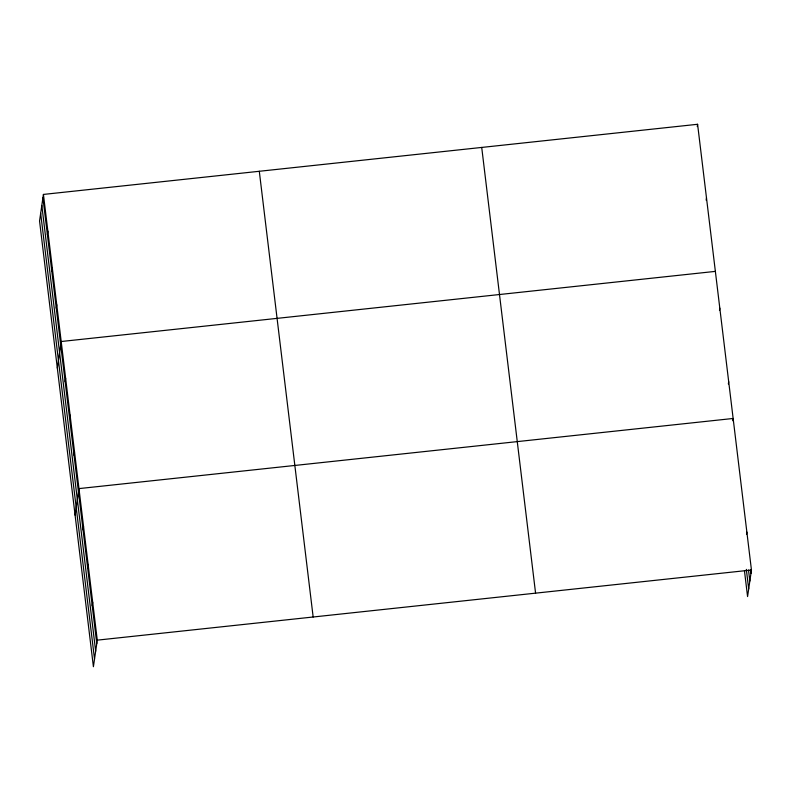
<?xml version="1.0" encoding="UTF-8"?>
<svg xmlns="http://www.w3.org/2000/svg" width="791" height="791" viewBox="0 0 791 791"><rect width="100%" height="100%" fill="white"/><g stroke="black" fill="none" stroke-linecap="round" stroke-linejoin="round"><path stroke-width="1.19" d="M43.426 194.428L39.55 220.986L93.407 666.714L97.273 640.146L43.426 194.428L697.593 124.286L751.45 570.014L747.574 596.572L744.469 570.904M47.371 234.62L47.865 231.199M51.81 271.392L52.315 267.971M56.26 308.164L56.754 304.743M57.318 368.082L61.194 341.514L715.371 271.382M65.139 381.707L65.643 378.286M69.588 418.479L70.083 415.057M74.028 455.25L74.522 451.829M75.096 515.168L78.971 488.601L733.138 418.469L732.812 420.743M83.045 529.901L83.549 526.49M87.623 567.79L88.127 564.378M92.201 605.679L92.705 602.267M697.267 126.57L697.593 124.286M706.145 200.113L706.482 197.839M719.484 310.428L719.81 308.154M728.363 383.971L728.699 381.697M746.536 534.4L746.872 532.125M97.273 640.146L751.45 570.014M750.511 569.757L750.956 573.426M748.513 570.064L749.838 581.059M746.328 569.382L748.691 588.929M481.719 147.433L535.576 593.161M259.3 171.281L313.157 617M42.932 197.849L96.779 643.567M41.814 205.482L95.662 651.201M40.667 213.352L94.515 659.071"/></g></svg>
